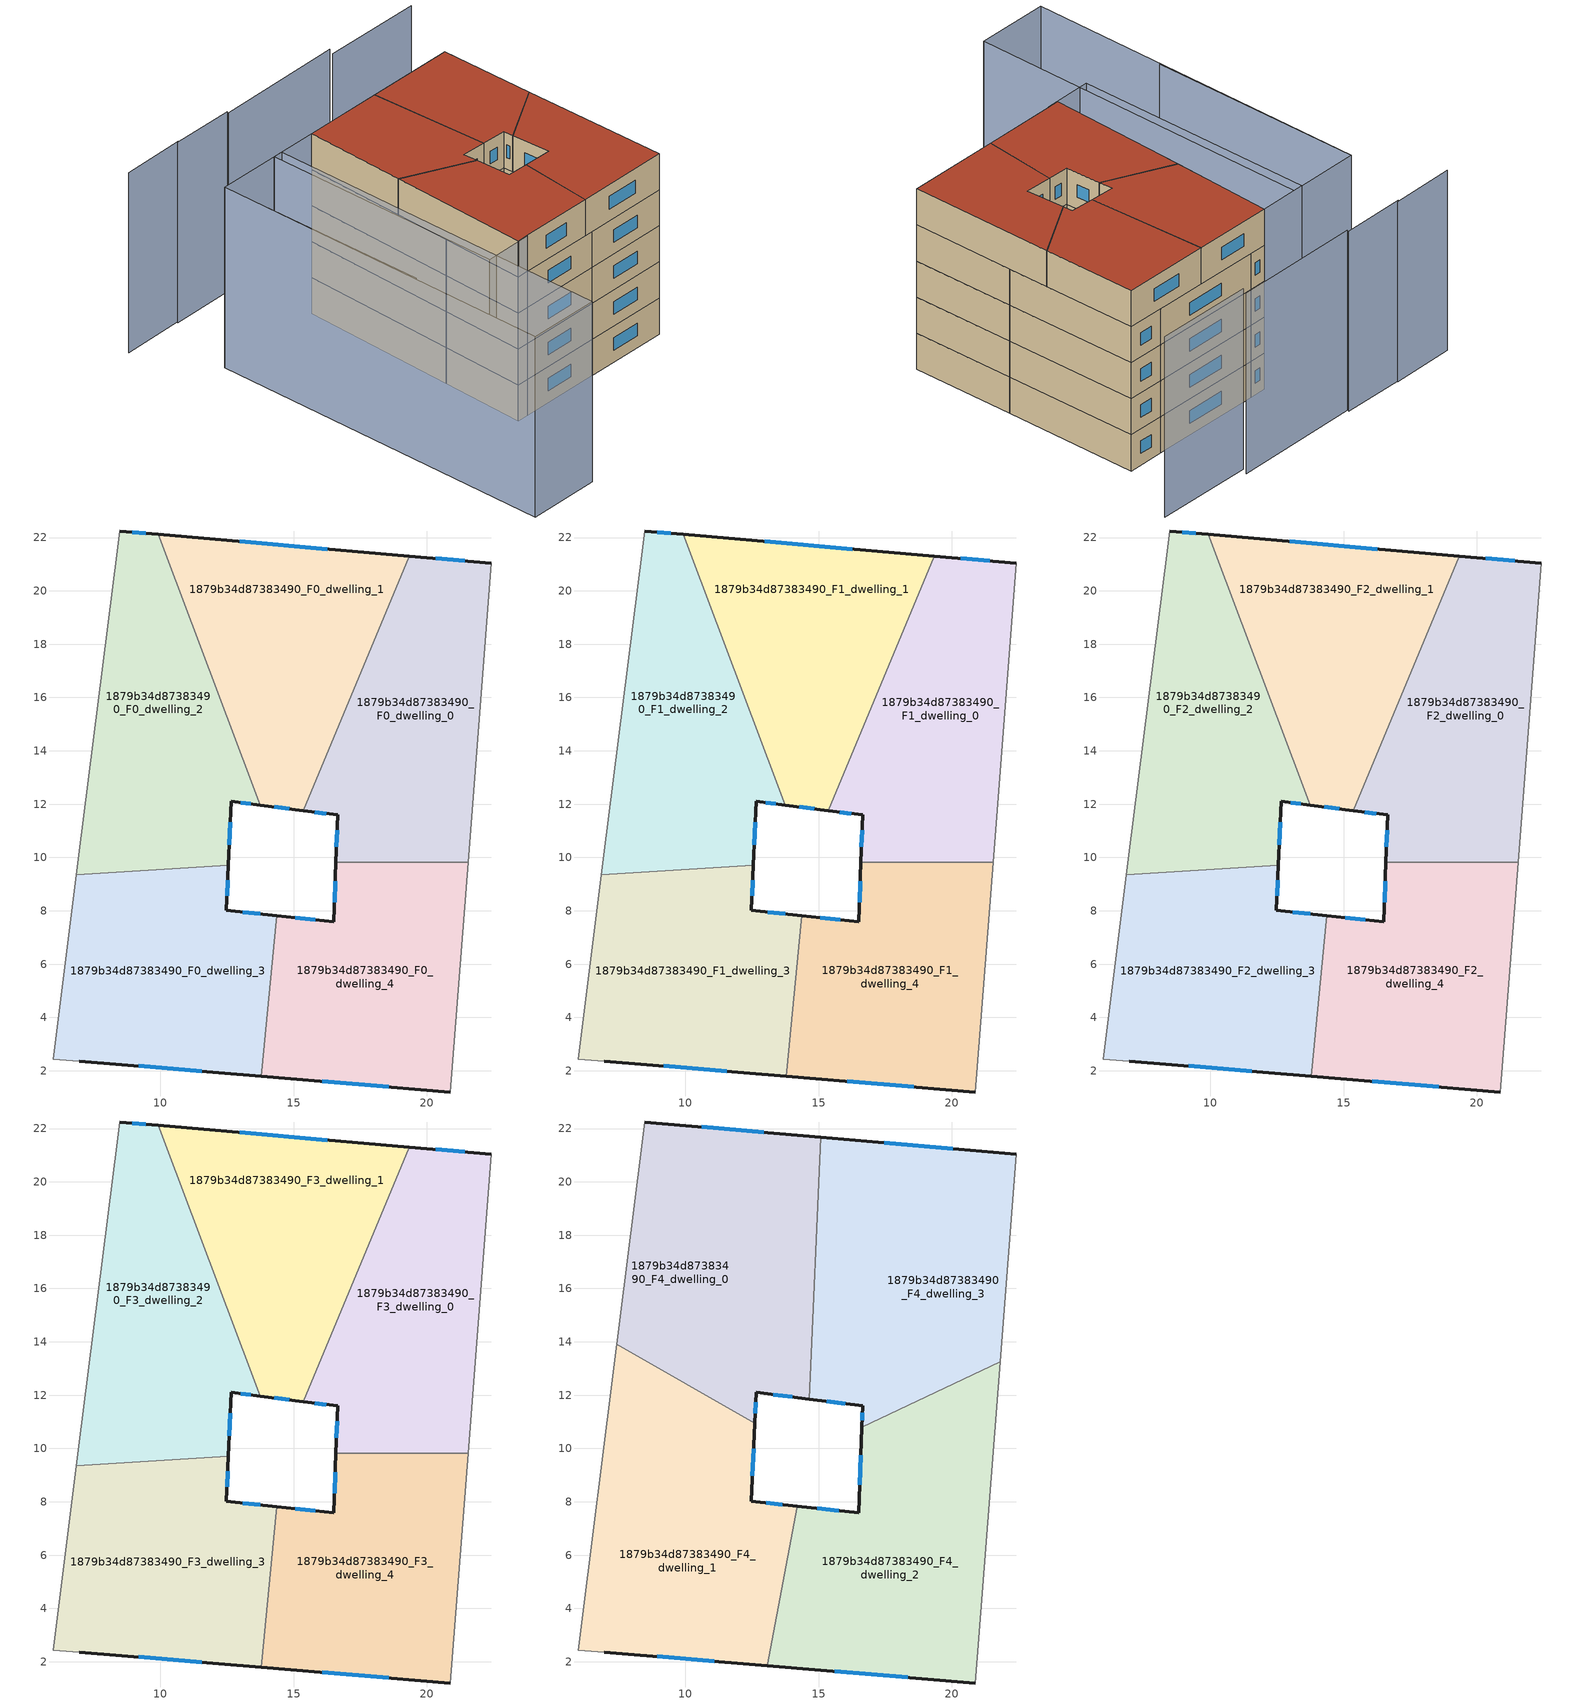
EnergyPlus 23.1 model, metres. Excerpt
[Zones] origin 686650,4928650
1879b34d87383490_F0_dwelling_0
 floor ground (EU_floor_Construction): 22.42,21.03 21.54,9.82 16.59,9.82 16.65,11.59 15.37,11.76 19.33,21.3 z0
 wall outside (EU_wall_Construction): 15.37,11.76 16.65,11.59 16.59,9.82 / 22.42,21.03 19.33,21.3 z0:3
 wall to 1879b34d87383490_F0_dwelling_1 (EU_wall_Construction): 19.33,21.3 15.37,11.76 z0:3
 wall adiabatic (EU_wall_Construction): 21.54,9.82 22.42,21.03 z0:3
 wall to 1879b34d87383490_F0_dwelling_4 (EU_wall_Construction): 16.59,9.82 21.54,9.82 z0:3
 window (EU_Window_Construction): 16.63,11.02 16.61,10.4 / 15.79,11.7 16.23,11.65 / 21.41,21.12 20.33,21.21 z0.98:2.02
1879b34d87383490_F0_dwelling_1
 floor ground (EU_floor_Construction): 19.33,21.3 15.37,11.76 13.76,11.96 9.92,22.12 z0
 wall outside (EU_wall_Construction): 13.76,11.96 15.37,11.76 / 19.33,21.3 9.92,22.12 z0:3
 wall to 1879b34d87383490_F0_dwelling_2 (EU_wall_Construction): 9.92,22.12 13.76,11.96 z0:3
 window (EU_Window_Construction): 14.28,11.9 14.85,11.82 / 16.27,21.57 12.98,21.85 z0.98:2.02
1879b34d87383490_F0_dwelling_2
 floor ground (EU_floor_Construction): 9.92,22.12 13.76,11.96 12.66,12.1 12.56,9.7 6.86,9.35 8.48,22.24 z0
 wall outside (EU_wall_Construction): 12.56,9.7 12.66,12.1 13.76,11.96 / 9.92,22.12 8.48,22.24 z0:3
 wall to 1879b34d87383490_F0_dwelling_3 (EU_wall_Construction): 6.86,9.35 12.56,9.7 z0:3
 wall adiabatic (EU_wall_Construction): 8.48,22.24 6.86,9.35 z0:3
 window (EU_Window_Construction): 13.02,12.06 13.4,12.01 / 12.59,10.48 12.63,11.32 / 9.45,22.16 8.95,22.2 z0.98:2.02
1879b34d87383490_F0_dwelling_3
 floor ground (EU_floor_Construction): 12.56,9.7 12.48,8.01 14.37,7.82 13.78,1.8 6.97,2.36 5.99,2.43 6.86,9.35 z0
 wall outside (EU_wall_Construction): 14.37,7.82 12.48,8.01 12.56,9.7 / 6.97,2.36 13.78,1.8 z0:3
 wall adiabatic (EU_wall_Construction): 6.86,9.35 5.99,2.43 6.97,2.36 z0:3
 wall to 1879b34d87383490_F0_dwelling_4 (EU_wall_Construction): 13.78,1.8 14.37,7.82 z0:3
 window (EU_Window_Construction): 12.51,8.56 12.53,9.15 / 13.76,7.88 13.1,7.95 / 9.19,2.18 11.57,1.98 z0.98:2.02
1879b34d87383490_F0_dwelling_4
 floor ground (EU_floor_Construction): 21.54,9.82 20.87,1.2 13.78,1.8 14.37,7.82 16.51,7.59 16.59,9.82 z0
 wall outside (EU_wall_Construction): 16.59,9.82 16.51,7.59 14.37,7.82 / 13.78,1.8 20.87,1.2 z0:3
 wall adiabatic (EU_wall_Construction): 20.87,1.2 21.54,9.82 z0:3
 window (EU_Window_Construction): 15.82,7.67 15.07,7.74 / 16.56,9.1 16.54,8.32 / 16.09,1.6 18.56,1.4 z0.98:2.02
1879b34d87383490_F1_dwelling_0
 floor to 1879b34d87383490_F0_dwelling_0 (EU_floor_Construction): 22.42,21.03 21.54,9.82 16.59,9.82 16.65,11.59 15.37,11.76 19.33,21.3 z3
 wall outside (EU_wall_Construction): 15.37,11.76 16.65,11.59 16.59,9.82 / 22.42,21.03 19.33,21.3 z3:6
 wall to 1879b34d87383490_F1_dwelling_1 (EU_wall_Construction): 19.33,21.3 15.37,11.76 z3:6
 wall adiabatic (EU_wall_Construction): 21.54,9.82 22.42,21.03 z3:6
 wall to 1879b34d87383490_F1_dwelling_4 (EU_wall_Construction): 16.59,9.82 21.54,9.82 z3:6
 window (EU_Window_Construction): 16.63,11.02 16.61,10.4 / 15.79,11.7 16.23,11.65 / 21.41,21.12 20.33,21.21 z3.98:5.02
1879b34d87383490_F1_dwelling_1
 floor to 1879b34d87383490_F0_dwelling_1 (EU_floor_Construction): 19.33,21.3 15.37,11.76 13.76,11.96 9.92,22.12 z3
 wall outside (EU_wall_Construction): 13.76,11.96 15.37,11.76 / 19.33,21.3 9.92,22.12 z3:6
 wall to 1879b34d87383490_F1_dwelling_2 (EU_wall_Construction): 9.92,22.12 13.76,11.96 z3:6
 window (EU_Window_Construction): 14.28,11.9 14.85,11.82 / 16.27,21.57 12.98,21.85 z3.98:5.02
1879b34d87383490_F1_dwelling_2
 floor to 1879b34d87383490_F0_dwelling_2 (EU_floor_Construction): 9.92,22.12 13.76,11.96 12.66,12.1 12.56,9.7 6.86,9.35 8.48,22.24 z3
 wall outside (EU_wall_Construction): 12.56,9.7 12.66,12.1 13.76,11.96 / 9.92,22.12 8.48,22.24 z3:6
 wall to 1879b34d87383490_F1_dwelling_3 (EU_wall_Construction): 6.86,9.35 12.56,9.7 z3:6
 wall adiabatic (EU_wall_Construction): 8.48,22.24 6.86,9.35 z3:6
 window (EU_Window_Construction): 13.02,12.06 13.4,12.01 / 12.59,10.48 12.63,11.32 / 9.45,22.16 8.95,22.2 z3.98:5.02
1879b34d87383490_F1_dwelling_3
 floor to 1879b34d87383490_F0_dwelling_3 (EU_floor_Construction): 12.56,9.7 12.48,8.01 14.37,7.82 13.78,1.8 6.97,2.36 5.99,2.43 6.86,9.35 z3
 wall outside (EU_wall_Construction): 14.37,7.82 12.48,8.01 12.56,9.7 / 6.97,2.36 13.78,1.8 z3:6
 wall adiabatic (EU_wall_Construction): 6.86,9.35 5.99,2.43 6.97,2.36 z3:6
 wall to 1879b34d87383490_F1_dwelling_4 (EU_wall_Construction): 13.78,1.8 14.37,7.82 z3:6
 window (EU_Window_Construction): 12.51,8.56 12.53,9.15 / 13.76,7.88 13.1,7.95 / 9.19,2.18 11.57,1.98 z3.98:5.02
1879b34d87383490_F1_dwelling_4
 floor to 1879b34d87383490_F0_dwelling_4 (EU_floor_Construction): 21.54,9.82 20.87,1.2 13.78,1.8 14.37,7.82 16.51,7.59 16.59,9.82 z3
 wall outside (EU_wall_Construction): 16.59,9.82 16.51,7.59 14.37,7.82 / 13.78,1.8 20.87,1.2 z3:6
 wall adiabatic (EU_wall_Construction): 20.87,1.2 21.54,9.82 z3:6
 window (EU_Window_Construction): 15.82,7.67 15.07,7.74 / 16.56,9.1 16.54,8.32 / 16.09,1.6 18.56,1.4 z3.98:5.02
1879b34d87383490_F2_dwelling_0
 floor to 1879b34d87383490_F1_dwelling_0 (EU_floor_Construction): 22.42,21.03 21.54,9.82 16.59,9.82 16.65,11.59 15.37,11.76 19.33,21.3 z6
 wall outside (EU_wall_Construction): 15.37,11.76 16.65,11.59 16.59,9.82 / 22.42,21.03 19.33,21.3 z6:9
 wall to 1879b34d87383490_F2_dwelling_1 (EU_wall_Construction): 19.33,21.3 15.37,11.76 z6:9
 wall adiabatic (EU_wall_Construction): 21.54,9.82 22.42,21.03 z6:9
 wall to 1879b34d87383490_F2_dwelling_4 (EU_wall_Construction): 16.59,9.82 21.54,9.82 z6:9
 window (EU_Window_Construction): 16.63,11.02 16.61,10.4 / 15.79,11.7 16.23,11.65 / 21.41,21.12 20.33,21.21 z6.98:8.02
1879b34d87383490_F2_dwelling_1
 floor to 1879b34d87383490_F1_dwelling_1 (EU_floor_Construction): 19.33,21.3 15.37,11.76 13.76,11.96 9.92,22.12 z6
 wall outside (EU_wall_Construction): 13.76,11.96 15.37,11.76 / 19.33,21.3 9.92,22.12 z6:9
 wall to 1879b34d87383490_F2_dwelling_2 (EU_wall_Construction): 9.92,22.12 13.76,11.96 z6:9
 window (EU_Window_Construction): 14.28,11.9 14.85,11.82 / 16.27,21.57 12.98,21.85 z6.98:8.02
1879b34d87383490_F2_dwelling_2
 floor to 1879b34d87383490_F1_dwelling_2 (EU_floor_Construction): 9.92,22.12 13.76,11.96 12.66,12.1 12.56,9.7 6.86,9.35 8.48,22.24 z6
 wall outside (EU_wall_Construction): 12.56,9.7 12.66,12.1 13.76,11.96 / 9.92,22.12 8.48,22.24 z6:9
 wall to 1879b34d87383490_F2_dwelling_3 (EU_wall_Construction): 6.86,9.35 12.56,9.7 z6:9
 wall adiabatic (EU_wall_Construction): 8.48,22.24 6.86,9.35 z6:9
 window (EU_Window_Construction): 13.02,12.06 13.4,12.01 / 12.59,10.48 12.63,11.32 / 9.45,22.16 8.95,22.2 z6.98:8.02
1879b34d87383490_F2_dwelling_3
 floor to 1879b34d87383490_F1_dwelling_3 (EU_floor_Construction): 12.56,9.7 12.48,8.01 14.37,7.82 13.78,1.8 6.97,2.36 5.99,2.43 6.86,9.35 z6
 wall outside (EU_wall_Construction): 14.37,7.82 12.48,8.01 12.56,9.7 / 6.97,2.36 13.78,1.8 z6:9
 wall adiabatic (EU_wall_Construction): 6.86,9.35 5.99,2.43 6.97,2.36 z6:9
 wall to 1879b34d87383490_F2_dwelling_4 (EU_wall_Construction): 13.78,1.8 14.37,7.82 z6:9
 window (EU_Window_Construction): 12.51,8.56 12.53,9.15 / 13.76,7.88 13.1,7.95 / 9.19,2.18 11.57,1.98 z6.98:8.02
1879b34d87383490_F2_dwelling_4
 floor to 1879b34d87383490_F1_dwelling_4 (EU_floor_Construction): 21.54,9.82 20.87,1.2 13.78,1.8 14.37,7.82 16.51,7.59 16.59,9.82 z6
 wall outside (EU_wall_Construction): 16.59,9.82 16.51,7.59 14.37,7.82 / 13.78,1.8 20.87,1.2 z6:9
 wall adiabatic (EU_wall_Construction): 20.87,1.2 21.54,9.82 z6:9
 window (EU_Window_Construction): 15.82,7.67 15.07,7.74 / 16.56,9.1 16.54,8.32 / 16.09,1.6 18.56,1.4 z6.98:8.02
1879b34d87383490_F3_dwelling_0
 floor to 1879b34d87383490_F2_dwelling_0 (EU_floor_Construction): 22.42,21.03 21.54,9.82 16.59,9.82 16.65,11.59 15.37,11.76 19.33,21.3 z9
 wall outside (EU_wall_Construction): 15.37,11.76 16.65,11.59 16.59,9.82 / 22.42,21.03 19.33,21.3 z9:12
 wall to 1879b34d87383490_F3_dwelling_1 (EU_wall_Construction): 19.33,21.3 15.37,11.76 z9:12
 wall adiabatic (EU_wall_Construction): 21.54,9.82 22.42,21.03 z9:12
 wall to 1879b34d87383490_F3_dwelling_4 (EU_wall_Construction): 16.59,9.82 21.54,9.82 z9:12
 window (EU_Window_Construction): 16.63,11.02 16.61,10.4 / 15.79,11.7 16.23,11.65 / 21.41,21.12 20.33,21.21 z9.98:11.02
1879b34d87383490_F3_dwelling_1
 floor to 1879b34d87383490_F2_dwelling_1 (EU_floor_Construction): 19.33,21.3 15.37,11.76 13.76,11.96 9.92,22.12 z9
 wall outside (EU_wall_Construction): 13.76,11.96 15.37,11.76 / 19.33,21.3 9.92,22.12 z9:12
 wall to 1879b34d87383490_F3_dwelling_2 (EU_wall_Construction): 9.92,22.12 13.76,11.96 z9:12
 window (EU_Window_Construction): 14.28,11.9 14.85,11.82 / 16.27,21.57 12.98,21.85 z9.98:11.02
1879b34d87383490_F3_dwelling_2
 floor to 1879b34d87383490_F2_dwelling_2 (EU_floor_Construction): 9.92,22.12 13.76,11.96 12.66,12.1 12.56,9.7 6.86,9.35 8.48,22.24 z9
 wall outside (EU_wall_Construction): 12.56,9.7 12.66,12.1 13.76,11.96 / 9.92,22.12 8.48,22.24 z9:12
 wall to 1879b34d87383490_F3_dwelling_3 (EU_wall_Construction): 6.86,9.35 12.56,9.7 z9:12
 wall adiabatic (EU_wall_Construction): 8.48,22.24 6.86,9.35 z9:12
 window (EU_Window_Construction): 13.02,12.06 13.4,12.01 / 12.59,10.48 12.63,11.32 / 9.45,22.16 8.95,22.2 z9.98:11.02
1879b34d87383490_F3_dwelling_3
 floor to 1879b34d87383490_F2_dwelling_3 (EU_floor_Construction): 12.56,9.7 12.48,8.01 14.37,7.82 13.78,1.8 6.97,2.36 5.99,2.43 6.86,9.35 z9
 wall outside (EU_wall_Construction): 14.37,7.82 12.48,8.01 12.56,9.7 / 6.97,2.36 13.78,1.8 z9:12
 wall adiabatic (EU_wall_Construction): 6.86,9.35 5.99,2.43 6.97,2.36 z9:12
 wall to 1879b34d87383490_F3_dwelling_4 (EU_wall_Construction): 13.78,1.8 14.37,7.82 z9:12
 window (EU_Window_Construction): 12.51,8.56 12.53,9.15 / 13.76,7.88 13.1,7.95 / 9.19,2.18 11.57,1.98 z9.98:11.02
1879b34d87383490_F3_dwelling_4
 floor to 1879b34d87383490_F2_dwelling_4 (EU_floor_Construction): 21.54,9.82 20.87,1.2 13.78,1.8 14.37,7.82 16.51,7.59 16.59,9.82 z9
 wall outside (EU_wall_Construction): 16.59,9.82 16.51,7.59 14.37,7.82 / 13.78,1.8 20.87,1.2 z9:12
 wall adiabatic (EU_wall_Construction): 20.87,1.2 21.54,9.82 z9:12
 window (EU_Window_Construction): 15.82,7.67 15.07,7.74 / 16.56,9.1 16.54,8.32 / 16.09,1.6 18.56,1.4 z9.98:11.02
1879b34d87383490_F4_dwelling_0
 floor to 1879b34d87383490_F3_dwelling_2 (EU_floor_Construction): 9.92,22.12 13.76,11.96 12.66,12.1 12.61,10.95 7.43,13.92 8.48,22.24 z12
 floor to 1879b34d87383490_F3_dwelling_1 (EU_floor_Construction): 15.08,21.67 14.66,11.85 13.76,11.96 9.92,22.12 z12
 wall outside (EU_wall_Construction): 12.61,10.95 12.66,12.1 14.66,11.85 / 15.08,21.67 8.48,22.24 z12:15
 wall to 1879b34d87383490_F4_dwelling_3 (EU_wall_Construction): 14.66,11.85 15.08,21.67 z12:15
 wall to 1879b34d87383490_F4_dwelling_1 (EU_wall_Construction): 7.43,13.92 12.61,10.95 z12:15
 wall adiabatic (EU_wall_Construction): 8.48,22.24 7.43,13.92 z12:15
 window (EU_Window_Construction): 13.31,12.02 14.01,11.93 / 12.63,11.32 12.64,11.73 / 12.94,21.86 10.63,22.06 z12.98:14.02
 roof outside (EU_roof_Construction): 14.66,11.85 15.08,21.67 8.48,22.24 7.43,13.92 12.61,10.95 12.66,12.1 z15
1879b34d87383490_F4_dwelling_1
 floor to 1879b34d87383490_F3_dwelling_3 (EU_floor_Construction): 12.56,9.7 12.48,8.01 14.2,7.83 13.08,1.85 6.97,2.36 5.99,2.43 6.86,9.35 z12
 floor to 1879b34d87383490_F3_dwelling_2 (EU_floor_Construction): 12.61,10.95 12.56,9.7 6.86,9.35 7.43,13.92 z12
 wall outside (EU_wall_Construction): 14.2,7.83 12.48,8.01 12.61,10.95 / 6.97,2.36 13.08,1.85 z12:15
 wall adiabatic (EU_wall_Construction): 7.43,13.92 5.99,2.43 6.97,2.36 z12:15
 wall to 1879b34d87383490_F4_dwelling_2 (EU_wall_Construction): 13.08,1.85 14.2,7.83 z12:15
 window (EU_Window_Construction): 12.52,8.97 12.57,9.99 / 13.64,7.89 13.04,7.96 / 8.96,2.2 11.1,2.02 z12.98:14.02
 roof outside (EU_roof_Construction): 13.08,1.85 14.2,7.83 12.48,8.01 12.61,10.95 7.43,13.92 5.99,2.43 6.97,2.36 z15
1879b34d87383490_F4_dwelling_2
 floor to 1879b34d87383490_F3_dwelling_4 (EU_floor_Construction): 21.54,9.82 20.87,1.2 13.78,1.8 14.37,7.82 16.51,7.59 16.59,9.82 z12
 floor to 1879b34d87383490_F3_dwelling_0 (EU_floor_Construction): 21.81,13.24 21.54,9.82 16.59,9.82 16.62,10.8 z12
 floor to 1879b34d87383490_F3_dwelling_3 (EU_floor_Construction): 14.37,7.82 13.78,1.8 13.08,1.85 14.2,7.83 z12
 wall outside (EU_wall_Construction): 16.62,10.79 16.51,7.59 14.2,7.83 / 13.08,1.85 20.87,1.2 z12:15
 wall to 1879b34d87383490_F4_dwelling_3 (EU_wall_Construction): 21.81,13.24 16.62,10.79 z12:15
 wall adiabatic (EU_wall_Construction): 20.87,1.2 21.81,13.24 z12:15
 window (EU_Window_Construction): 15.76,7.67 14.95,7.76 / 16.59,9.75 16.55,8.63 / 15.62,1.64 18.34,1.42 z12.98:14.02
 roof outside (EU_roof_Construction): 20.87,1.2 21.81,13.24 16.62,10.79 16.51,7.59 14.2,7.83 13.08,1.85 z15
1879b34d87383490_F4_dwelling_3
 floor to 1879b34d87383490_F3_dwelling_0 (EU_floor_Construction): 22.42,21.03 21.81,13.24 16.62,10.8 16.65,11.59 15.37,11.76 19.33,21.3 z12
 floor to 1879b34d87383490_F3_dwelling_1 (EU_floor_Construction): 19.33,21.3 15.37,11.76 14.66,11.85 15.08,21.67 z12
 wall outside (EU_wall_Construction): 14.66,11.85 16.65,11.59 16.62,10.79 / 22.42,21.03 15.08,21.67 z12:15
 wall adiabatic (EU_wall_Construction): 21.81,13.24 22.42,21.03 z12:15
 window (EU_Window_Construction): 16.64,11.33 16.63,11.05 / 15.3,11.77 16,11.68 / 20.03,21.24 17.47,21.46 z12.98:14.02
 roof outside (EU_roof_Construction): 21.81,13.24 22.42,21.03 15.08,21.67 14.66,11.85 16.65,11.59 16.62,10.79 z15
shading: 25.77,26.42 17.56,27.16 / -0.69,22.97 -2.08,5.29 / 7.23,28.66 1.98,29.07 / 2.15,29.13 -3.18,29.51 / 17.88,27.67 7.17,28.49 / -3.13,-5.85 -0.69,23 / -0.69,23 5.3,22.49 / 5.3,22.49 2.87,-6.35 / 2.87,-6.35 -3.13,-5.85 / 4.5,22.56 8.48,22.24 / 8.48,22.24 6.9,2.32 / 6.9,2.32 2.92,2.63 / 2.92,2.63 4.5,22.56 z0:15
[Building]
EU S2 Campaign: North Axis=0; Terrain=City; Solar Distribution=FullExterior
[Site:Location]
Bologna: Latitude=44.5; Longitude=11.25; Time Zone=1; Elevation=37
[SizingPeriod:WeatherFileDays]
AnnualSizingPeriod: Begin Month=1; Begin Day of Month=1; End Month=12; End Day of Month=31; Day of Week for Start Day=Monday; Use Weather File Daylight Saving Period=No; Use Weather File Rain and Snow Indicators=No
[MATERIAL]
EU_InternalMass_Material: Roughness=MediumRough; Thickness=0.1; Conductivity=1; Density=1800; Specific Heat=900; Thermal Absorptance=0.9; Solar Absorptance=0.7; Visible Absorptance=0.7
[MATERIAL:NOMASS] Roughness=MediumRough; Thermal Absorptance=0.9; Solar Absorptance=0.7; Visible Absorptance=0.7
Name | Thermal Resistance
EU_wall_NoMass | 0.905828
EU_roof_NoMass | 0.37593
EU_floor_NoMass | 0.67114
[WINDOWMATERIAL:SIMPLEGLAZINGSYSTEM]
EU_Window_SimpleGlazing: UFactor=4.52486; Solar Heat Gain Coefficient=0.85; Visible Transmittance=0.85
[CONSTRUCTION]
EU_wall_Construction: EU_wall_NoMass
EU_roof_Construction: EU_roof_NoMass
EU_floor_Construction: EU_floor_NoMass
EU_Window_Construction: EU_Window_SimpleGlazing
EU_InternalMass_Construction: EU_InternalMass_Material
[ZONE] Type=1; Multiplier=1; Ceiling Height=autocalculate; Floor Area=autocalculate; Part of Total Floor Area=Yes
Name | Volume
1879b34d87383490_F0_dwelling_0; 1879b34d87383490_F1_dwelling_0; 1879b34d87383490_F2_dwelling_0; 1879b34d87383490_F3_dwelling_0 | 163.016
1879b34d87383490_F4_dwelling_0 | 203.759
1879b34d87383490_F0_dwelling_1; 1879b34d87383490_F1_dwelling_1; 1879b34d87383490_F2_dwelling_1; 1879b34d87383490_F3_dwelling_1 | 162.994
1879b34d87383490_F4_dwelling_1 | 203.752
1879b34d87383490_F0_dwelling_2; 1879b34d87383490_F1_dwelling_2; 1879b34d87383490_F2_dwelling_2; 1879b34d87383490_F3_dwelling_2 | 163.003
1879b34d87383490_F4_dwelling_2 | 203.766
1879b34d87383490_F0_dwelling_3; 1879b34d87383490_F1_dwelling_3; 1879b34d87383490_F2_dwelling_3; 1879b34d87383490_F3_dwelling_3 | 163.02
1879b34d87383490_F4_dwelling_3 | 203.763
1879b34d87383490_F0_dwelling_4; 1879b34d87383490_F1_dwelling_4; 1879b34d87383490_F2_dwelling_4; 1879b34d87383490_F3_dwelling_4 | 163.008
[INTERNALMASS] Construction=EU_InternalMass_Construction
Name | Zone or ZoneList | Surface Area
1879b34d87383490_F0_dwelling_0_EU_InternalMass | 1879b34d87383490_F0_dwelling_0 | 54.3385
1879b34d87383490_F0_dwelling_1_EU_InternalMass | 1879b34d87383490_F0_dwelling_1 | 54.331
1879b34d87383490_F0_dwelling_2_EU_InternalMass | 1879b34d87383490_F0_dwelling_2 | 54.334
1879b34d87383490_F0_dwelling_3_EU_InternalMass | 1879b34d87383490_F0_dwelling_3 | 54.3399
1879b34d87383490_F0_dwelling_4_EU_InternalMass | 1879b34d87383490_F0_dwelling_4 | 54.3359
1879b34d87383490_F1_dwelling_0_EU_InternalMass | 1879b34d87383490_F1_dwelling_0 | 54.3385
1879b34d87383490_F1_dwelling_1_EU_InternalMass | 1879b34d87383490_F1_dwelling_1 | 54.331
1879b34d87383490_F1_dwelling_2_EU_InternalMass | 1879b34d87383490_F1_dwelling_2 | 54.334
1879b34d87383490_F1_dwelling_3_EU_InternalMass | 1879b34d87383490_F1_dwelling_3 | 54.3399
1879b34d87383490_F1_dwelling_4_EU_InternalMass | 1879b34d87383490_F1_dwelling_4 | 54.3359
1879b34d87383490_F2_dwelling_0_EU_InternalMass | 1879b34d87383490_F2_dwelling_0 | 54.3385
1879b34d87383490_F2_dwelling_1_EU_InternalMass | 1879b34d87383490_F2_dwelling_1 | 54.331
1879b34d87383490_F2_dwelling_2_EU_InternalMass | 1879b34d87383490_F2_dwelling_2 | 54.334
1879b34d87383490_F2_dwelling_3_EU_InternalMass | 1879b34d87383490_F2_dwelling_3 | 54.3399
1879b34d87383490_F2_dwelling_4_EU_InternalMass | 1879b34d87383490_F2_dwelling_4 | 54.3359
1879b34d87383490_F3_dwelling_0_EU_InternalMass | 1879b34d87383490_F3_dwelling_0 | 54.3385
1879b34d87383490_F3_dwelling_1_EU_InternalMass | 1879b34d87383490_F3_dwelling_1 | 54.331
1879b34d87383490_F3_dwelling_2_EU_InternalMass | 1879b34d87383490_F3_dwelling_2 | 54.334
1879b34d87383490_F3_dwelling_3_EU_InternalMass | 1879b34d87383490_F3_dwelling_3 | 54.3399
1879b34d87383490_F3_dwelling_4_EU_InternalMass | 1879b34d87383490_F3_dwelling_4 | 54.3359
1879b34d87383490_F4_dwelling_0_EU_InternalMass | 1879b34d87383490_F4_dwelling_0 | 67.9196
1879b34d87383490_F4_dwelling_1_EU_InternalMass | 1879b34d87383490_F4_dwelling_1 | 67.9176
1879b34d87383490_F4_dwelling_2_EU_InternalMass | 1879b34d87383490_F4_dwelling_2 | 67.9221
1879b34d87383490_F4_dwelling_3_EU_InternalMass | 1879b34d87383490_F4_dwelling_3 | 67.9207
[OTHEREQUIPMENT] Fuel Type=Electricity; Design Level Calculation Method=Watts/Area; Power per Zone Floor Area=1; Fraction Latent=0; Fraction Radiant=0; Fraction Lost=0; Carbon Dioxide Generation Rate=0; EndUse Subcategory=EU_Step8_InternalGains
Name | Zone or ZoneList or Space or SpaceList | Schedule
EU_Step8_InternalGain_1879b34d87383490_F0_dwelling_0_f000 | 1879b34d87383490_F0_dwelling_0 | EU_Step8_GainSchedule_1879b34d87383490_F0_dwelling_0_f000
EU_Step8_InternalGain_1879b34d87383490_F0_dwelling_1_f000 | 1879b34d87383490_F0_dwelling_1 | EU_Step8_GainSchedule_1879b34d87383490_F0_dwelling_1_f000
EU_Step8_InternalGain_1879b34d87383490_F0_dwelling_2_f000 | 1879b34d87383490_F0_dwelling_2 | EU_Step8_GainSchedule_1879b34d87383490_F0_dwelling_2_f000
EU_Step8_InternalGain_1879b34d87383490_F0_dwelling_3_f000 | 1879b34d87383490_F0_dwelling_3 | EU_Step8_GainSchedule_1879b34d87383490_F0_dwelling_3_f000
EU_Step8_InternalGain_1879b34d87383490_F0_dwelling_4_f000 | 1879b34d87383490_F0_dwelling_4 | EU_Step8_GainSchedule_1879b34d87383490_F0_dwelling_4_f000
EU_Step8_InternalGain_1879b34d87383490_F1_dwelling_0_f000 | 1879b34d87383490_F1_dwelling_0 | EU_Step8_GainSchedule_1879b34d87383490_F1_dwelling_0_f000
EU_Step8_InternalGain_1879b34d87383490_F1_dwelling_1_f000 | 1879b34d87383490_F1_dwelling_1 | EU_Step8_GainSchedule_1879b34d87383490_F1_dwelling_1_f000
EU_Step8_InternalGain_1879b34d87383490_F1_dwelling_2_f000 | 1879b34d87383490_F1_dwelling_2 | EU_Step8_GainSchedule_1879b34d87383490_F1_dwelling_2_f000
EU_Step8_InternalGain_1879b34d87383490_F1_dwelling_3_f000 | 1879b34d87383490_F1_dwelling_3 | EU_Step8_GainSchedule_1879b34d87383490_F1_dwelling_3_f000
EU_Step8_InternalGain_1879b34d87383490_F1_dwelling_4_f000 | 1879b34d87383490_F1_dwelling_4 | EU_Step8_GainSchedule_1879b34d87383490_F1_dwelling_4_f000
EU_Step8_InternalGain_1879b34d87383490_F2_dwelling_0_f000 | 1879b34d87383490_F2_dwelling_0 | EU_Step8_GainSchedule_1879b34d87383490_F2_dwelling_0_f000
EU_Step8_InternalGain_1879b34d87383490_F2_dwelling_1_f000 | 1879b34d87383490_F2_dwelling_1 | EU_Step8_GainSchedule_1879b34d87383490_F2_dwelling_1_f000
EU_Step8_InternalGain_1879b34d87383490_F2_dwelling_2_f000 | 1879b34d87383490_F2_dwelling_2 | EU_Step8_GainSchedule_1879b34d87383490_F2_dwelling_2_f000
EU_Step8_InternalGain_1879b34d87383490_F2_dwelling_3_f000 | 1879b34d87383490_F2_dwelling_3 | EU_Step8_GainSchedule_1879b34d87383490_F2_dwelling_3_f000
EU_Step8_InternalGain_1879b34d87383490_F2_dwelling_4_f000 | 1879b34d87383490_F2_dwelling_4 | EU_Step8_GainSchedule_1879b34d87383490_F2_dwelling_4_f000
EU_Step8_InternalGain_1879b34d87383490_F3_dwelling_0_f000 | 1879b34d87383490_F3_dwelling_0 | EU_Step8_GainSchedule_1879b34d87383490_F3_dwelling_0_f000
EU_Step8_InternalGain_1879b34d87383490_F3_dwelling_1_f000 | 1879b34d87383490_F3_dwelling_1 | EU_Step8_GainSchedule_1879b34d87383490_F3_dwelling_1_f000
EU_Step8_InternalGain_1879b34d87383490_F3_dwelling_2_f000 | 1879b34d87383490_F3_dwelling_2 | EU_Step8_GainSchedule_1879b34d87383490_F3_dwelling_2_f000
EU_Step8_InternalGain_1879b34d87383490_F3_dwelling_3_f000 | 1879b34d87383490_F3_dwelling_3 | EU_Step8_GainSchedule_1879b34d87383490_F3_dwelling_3_f000
EU_Step8_InternalGain_1879b34d87383490_F3_dwelling_4_f000 | 1879b34d87383490_F3_dwelling_4 | EU_Step8_GainSchedule_1879b34d87383490_F3_dwelling_4_f000
EU_Step8_InternalGain_1879b34d87383490_F4_dwelling_0_f000 | 1879b34d87383490_F4_dwelling_0 | EU_Step8_GainSchedule_1879b34d87383490_F4_dwelling_0_f000
EU_Step8_InternalGain_1879b34d87383490_F4_dwelling_1_f000 | 1879b34d87383490_F4_dwelling_1 | EU_Step8_GainSchedule_1879b34d87383490_F4_dwelling_1_f000
EU_Step8_InternalGain_1879b34d87383490_F4_dwelling_2_f000 | 1879b34d87383490_F4_dwelling_2 | EU_Step8_GainSchedule_1879b34d87383490_F4_dwelling_2_f000
EU_Step8_InternalGain_1879b34d87383490_F4_dwelling_3_f000 | 1879b34d87383490_F4_dwelling_3 | EU_Step8_GainSchedule_1879b34d87383490_F4_dwelling_3_f000
[ZONEVENTILATION:DESIGNFLOWRATE] Schedule=EU_AlwaysOn; Design Flow Rate Calculation Method=AirChanges/Hour; Air Changes per Hour=0.73129; Ventilation Type=Natural; Fan Pressure Rise=0; Fan Total Efficiency=1; Constant Term Coefficient=1; Temperature Term Coefficient=0; Velocity Term Coefficient=0; Velocity Squared Term Coefficient=0; Minimum Indoor Temperature=-100; Maximum Indoor Temperature=100; Delta Temperature=-100; Minimum Outdoor Temperature=-100; Maximum Outdoor Temperature=100; Maximum Wind Speed=40
Name | Zone or ZoneList or Space or SpaceList
EU_ConstantAir_1879b34d87383490_F0_dwelling_0 | 1879b34d87383490_F0_dwelling_0
EU_ConstantAir_1879b34d87383490_F0_dwelling_1 | 1879b34d87383490_F0_dwelling_1
EU_ConstantAir_1879b34d87383490_F0_dwelling_2 | 1879b34d87383490_F0_dwelling_2
EU_ConstantAir_1879b34d87383490_F0_dwelling_3 | 1879b34d87383490_F0_dwelling_3
EU_ConstantAir_1879b34d87383490_F0_dwelling_4 | 1879b34d87383490_F0_dwelling_4
EU_ConstantAir_1879b34d87383490_F1_dwelling_0 | 1879b34d87383490_F1_dwelling_0
EU_ConstantAir_1879b34d87383490_F1_dwelling_1 | 1879b34d87383490_F1_dwelling_1
EU_ConstantAir_1879b34d87383490_F1_dwelling_2 | 1879b34d87383490_F1_dwelling_2
EU_ConstantAir_1879b34d87383490_F1_dwelling_3 | 1879b34d87383490_F1_dwelling_3
EU_ConstantAir_1879b34d87383490_F1_dwelling_4 | 1879b34d87383490_F1_dwelling_4
EU_ConstantAir_1879b34d87383490_F2_dwelling_0 | 1879b34d87383490_F2_dwelling_0
EU_ConstantAir_1879b34d87383490_F2_dwelling_1 | 1879b34d87383490_F2_dwelling_1
EU_ConstantAir_1879b34d87383490_F2_dwelling_2 | 1879b34d87383490_F2_dwelling_2
EU_ConstantAir_1879b34d87383490_F2_dwelling_3 | 1879b34d87383490_F2_dwelling_3
EU_ConstantAir_1879b34d87383490_F2_dwelling_4 | 1879b34d87383490_F2_dwelling_4
EU_ConstantAir_1879b34d87383490_F3_dwelling_0 | 1879b34d87383490_F3_dwelling_0
EU_ConstantAir_1879b34d87383490_F3_dwelling_1 | 1879b34d87383490_F3_dwelling_1
EU_ConstantAir_1879b34d87383490_F3_dwelling_2 | 1879b34d87383490_F3_dwelling_2
EU_ConstantAir_1879b34d87383490_F3_dwelling_3 | 1879b34d87383490_F3_dwelling_3
EU_ConstantAir_1879b34d87383490_F3_dwelling_4 | 1879b34d87383490_F3_dwelling_4
EU_ConstantAir_1879b34d87383490_F4_dwelling_0 | 1879b34d87383490_F4_dwelling_0
EU_ConstantAir_1879b34d87383490_F4_dwelling_1 | 1879b34d87383490_F4_dwelling_1
EU_ConstantAir_1879b34d87383490_F4_dwelling_2 | 1879b34d87383490_F4_dwelling_2
EU_ConstantAir_1879b34d87383490_F4_dwelling_3 | 1879b34d87383490_F4_dwelling_3
[HVACTEMPLATE:THERMOSTAT] Constant Heating Setpoint=20; Constant Cooling Setpoint=50
EU_HeatOnly_1879b34d87383490_F0_dwelling_0; EU_HeatOnly_1879b34d87383490_F0_dwelling_1; EU_HeatOnly_1879b34d87383490_F0_dwelling_2; EU_HeatOnly_1879b34d87383490_F0_dwelling_3; EU_HeatOnly_1879b34d87383490_F0_dwelling_4; EU_HeatOnly_1879b34d87383490_F1_dwelling_0; EU_HeatOnly_1879b34d87383490_F1_dwelling_1; EU_HeatOnly_1879b34d87383490_F1_dwelling_2; EU_HeatOnly_1879b34d87383490_F1_dwelling_3; EU_HeatOnly_1879b34d87383490_F1_dwelling_4; EU_HeatOnly_1879b34d87383490_F2_dwelling_0; EU_HeatOnly_1879b34d87383490_F2_dwelling_1; EU_HeatOnly_1879b34d87383490_F2_dwelling_2; EU_HeatOnly_1879b34d87383490_F2_dwelling_3; EU_HeatOnly_1879b34d87383490_F2_dwelling_4; EU_HeatOnly_1879b34d87383490_F3_dwelling_0; EU_HeatOnly_1879b34d87383490_F3_dwelling_1; EU_HeatOnly_1879b34d87383490_F3_dwelling_2; EU_HeatOnly_1879b34d87383490_F3_dwelling_3; EU_HeatOnly_1879b34d87383490_F3_dwelling_4; EU_HeatOnly_1879b34d87383490_F4_dwelling_0; EU_HeatOnly_1879b34d87383490_F4_dwelling_1; EU_HeatOnly_1879b34d87383490_F4_dwelling_2; EU_HeatOnly_1879b34d87383490_F4_dwelling_3
[HVACTEMPLATE:ZONE:IDEALLOADSAIRSYSTEM] System Availability Schedule=EU_AlwaysOn; Maximum Heating Supply Air Temperature=50; Minimum Cooling Supply Air Temperature=13; Maximum Heating Supply Air Humidity Ratio=0.0156; Minimum Cooling Supply Air Humidity Ratio=0.0077; Heating Limit=NoLimit; Cooling Limit=NoLimit; Heating Availability Schedule=EU_AlwaysOn; Cooling Availability Schedule=EU_CoolingOff; Dehumidification Control Type=ConstantSensibleHeatRatio; Cooling Sensible Heat Ratio=0.7; Dehumidification Setpoint=60; Humidification Control Type=None; Humidification Setpoint=30; Outdoor Air Method=None; Outdoor Air Flow Rate per Person=0.00944; Outdoor Air Flow Rate per Zone Floor Area=0; Outdoor Air Flow Rate per Zone=0; Demand Controlled Ventilation Type=None; Outdoor Air Economizer Type=NoEconomizer; Heat Recovery Type=None; Sensible Heat Recovery Effectiveness=0.7; Latent Heat Recovery Effectiveness=0.65
Name | Template Thermostat
1879b34d87383490_F0_dwelling_0 | EU_HeatOnly_1879b34d87383490_F0_dwelling_0
1879b34d87383490_F0_dwelling_1 | EU_HeatOnly_1879b34d87383490_F0_dwelling_1
1879b34d87383490_F0_dwelling_2 | EU_HeatOnly_1879b34d87383490_F0_dwelling_2
1879b34d87383490_F0_dwelling_3 | EU_HeatOnly_1879b34d87383490_F0_dwelling_3
1879b34d87383490_F0_dwelling_4 | EU_HeatOnly_1879b34d87383490_F0_dwelling_4
1879b34d87383490_F1_dwelling_0 | EU_HeatOnly_1879b34d87383490_F1_dwelling_0
1879b34d87383490_F1_dwelling_1 | EU_HeatOnly_1879b34d87383490_F1_dwelling_1
1879b34d87383490_F1_dwelling_2 | EU_HeatOnly_1879b34d87383490_F1_dwelling_2
1879b34d87383490_F1_dwelling_3 | EU_HeatOnly_1879b34d87383490_F1_dwelling_3
1879b34d87383490_F1_dwelling_4 | EU_HeatOnly_1879b34d87383490_F1_dwelling_4
1879b34d87383490_F2_dwelling_0 | EU_HeatOnly_1879b34d87383490_F2_dwelling_0
1879b34d87383490_F2_dwelling_1 | EU_HeatOnly_1879b34d87383490_F2_dwelling_1
1879b34d87383490_F2_dwelling_2 | EU_HeatOnly_1879b34d87383490_F2_dwelling_2
1879b34d87383490_F2_dwelling_3 | EU_HeatOnly_1879b34d87383490_F2_dwelling_3
1879b34d87383490_F2_dwelling_4 | EU_HeatOnly_1879b34d87383490_F2_dwelling_4
1879b34d87383490_F3_dwelling_0 | EU_HeatOnly_1879b34d87383490_F3_dwelling_0
1879b34d87383490_F3_dwelling_1 | EU_HeatOnly_1879b34d87383490_F3_dwelling_1
1879b34d87383490_F3_dwelling_2 | EU_HeatOnly_1879b34d87383490_F3_dwelling_2
1879b34d87383490_F3_dwelling_3 | EU_HeatOnly_1879b34d87383490_F3_dwelling_3
1879b34d87383490_F3_dwelling_4 | EU_HeatOnly_1879b34d87383490_F3_dwelling_4
1879b34d87383490_F4_dwelling_0 | EU_HeatOnly_1879b34d87383490_F4_dwelling_0
1879b34d87383490_F4_dwelling_1 | EU_HeatOnly_1879b34d87383490_F4_dwelling_1
1879b34d87383490_F4_dwelling_2 | EU_HeatOnly_1879b34d87383490_F4_dwelling_2
1879b34d87383490_F4_dwelling_3 | EU_HeatOnly_1879b34d87383490_F4_dwelling_3
[SIZING:ZONE] Zone Cooling Design Supply Air Temperature Input Method=SupplyAirTemperature; Zone Cooling Design Supply Air Temperature=13; Zone Heating Design Supply Air Temperature Input Method=SupplyAirTemperature; Zone Heating Design Supply Air Temperature=50; Zone Cooling Design Supply Air Humidity Ratio=0.008; Zone Heating Design Supply Air Humidity Ratio=0.008; Cooling Design Air Flow Method=DesignDay; Cooling Design Air Flow Rate=0; Cooling Minimum Air Flow per Zone Floor Area=0.000762; Cooling Minimum Air Flow=0; Cooling Minimum Air Flow Fraction=0.2; Heating Design Air Flow Method=DesignDay; Heating Design Air Flow Rate=0; Heating Maximum Air Flow per Zone Floor Area=0.002032; Heating Maximum Air Flow=0.141576; Heating Maximum Air Flow Fraction=0.3; Account for Dedicated Outdoor Air System=No; Dedicated Outdoor Air System Control Strategy=NeutralSupplyAir; Dedicated Outdoor Air Low Setpoint Temperature for Design=autosize; Dedicated Outdoor Air High Setpoint Temperature for Design=autosize; Zone Load Sizing Method=Sensible Load Only No Latent Load; Zone Latent Cooling Design Supply Air Humidity Ratio Input Method=HumidityRatioDifference; Zone Cooling Design Supply Air Humidity Ratio Difference=0.005; Zone Latent Heating Design Supply Air Humidity Ratio Input Method=HumidityRatioDifference; Zone Humidification Design Supply Air Humidity Ratio Difference=0.005
1879b34d87383490_F0_dwelling_0; 1879b34d87383490_F0_dwelling_1; 1879b34d87383490_F0_dwelling_2; 1879b34d87383490_F0_dwelling_3; 1879b34d87383490_F0_dwelling_4; 1879b34d87383490_F1_dwelling_0; 1879b34d87383490_F1_dwelling_1; 1879b34d87383490_F1_dwelling_2; 1879b34d87383490_F1_dwelling_3; 1879b34d87383490_F1_dwelling_4; 1879b34d87383490_F2_dwelling_0; 1879b34d87383490_F2_dwelling_1; 1879b34d87383490_F2_dwelling_2; 1879b34d87383490_F2_dwelling_3; 1879b34d87383490_F2_dwelling_4; 1879b34d87383490_F3_dwelling_0; 1879b34d87383490_F3_dwelling_1; 1879b34d87383490_F3_dwelling_2; 1879b34d87383490_F3_dwelling_3; 1879b34d87383490_F3_dwelling_4; 1879b34d87383490_F4_dwelling_0; 1879b34d87383490_F4_dwelling_1; 1879b34d87383490_F4_dwelling_2; 1879b34d87383490_F4_dwelling_3
[SCHEDULE:CONSTANT]
Name | Hourly Value
EU_AlwaysOn | 1
EU_CoolingOff | 0
[SCHEDULE:FILE] Column Number=1; Rows to Skip at Top=0; Number of Hours of Data=8760; Column Separator=Comma; Interpolate to Timestep=No; Minutes per Item=60; Adjust Schedule for Daylight Savings=Yes
Name | File
EU_Step8_GainSchedule_1879b34d87383490_F0_dwelling_0_f000 | ../../schedules/1879b34d87383490/1879b34d87383490_F0_dwelling_0_f000_gain.csv
EU_Step8_GainSchedule_1879b34d87383490_F0_dwelling_1_f000 | ../../schedules/1879b34d87383490/1879b34d87383490_F0_dwelling_1_f000_gain.csv
EU_Step8_GainSchedule_1879b34d87383490_F0_dwelling_2_f000 | ../../schedules/1879b34d87383490/1879b34d87383490_F0_dwelling_2_f000_gain.csv
EU_Step8_GainSchedule_1879b34d87383490_F0_dwelling_3_f000 | ../../schedules/1879b34d87383490/1879b34d87383490_F0_dwelling_3_f000_gain.csv
EU_Step8_GainSchedule_1879b34d87383490_F0_dwelling_4_f000 | ../../schedules/1879b34d87383490/1879b34d87383490_F0_dwelling_4_f000_gain.csv
EU_Step8_GainSchedule_1879b34d87383490_F1_dwelling_0_f000 | ../../schedules/1879b34d87383490/1879b34d87383490_F1_dwelling_0_f000_gain.csv
EU_Step8_GainSchedule_1879b34d87383490_F1_dwelling_1_f000 | ../../schedules/1879b34d87383490/1879b34d87383490_F1_dwelling_1_f000_gain.csv
EU_Step8_GainSchedule_1879b34d87383490_F1_dwelling_2_f000 | ../../schedules/1879b34d87383490/1879b34d87383490_F1_dwelling_2_f000_gain.csv
EU_Step8_GainSchedule_1879b34d87383490_F1_dwelling_3_f000 | ../../schedules/1879b34d87383490/1879b34d87383490_F1_dwelling_3_f000_gain.csv
EU_Step8_GainSchedule_1879b34d87383490_F1_dwelling_4_f000 | ../../schedules/1879b34d87383490/1879b34d87383490_F1_dwelling_4_f000_gain.csv
EU_Step8_GainSchedule_1879b34d87383490_F2_dwelling_0_f000 | ../../schedules/1879b34d87383490/1879b34d87383490_F2_dwelling_0_f000_gain.csv
EU_Step8_GainSchedule_1879b34d87383490_F2_dwelling_1_f000 | ../../schedules/1879b34d87383490/1879b34d87383490_F2_dwelling_1_f000_gain.csv
EU_Step8_GainSchedule_1879b34d87383490_F2_dwelling_2_f000 | ../../schedules/1879b34d87383490/1879b34d87383490_F2_dwelling_2_f000_gain.csv
EU_Step8_GainSchedule_1879b34d87383490_F2_dwelling_3_f000 | ../../schedules/1879b34d87383490/1879b34d87383490_F2_dwelling_3_f000_gain.csv
EU_Step8_GainSchedule_1879b34d87383490_F2_dwelling_4_f000 | ../../schedules/1879b34d87383490/1879b34d87383490_F2_dwelling_4_f000_gain.csv
EU_Step8_GainSchedule_1879b34d87383490_F3_dwelling_0_f000 | ../../schedules/1879b34d87383490/1879b34d87383490_F3_dwelling_0_f000_gain.csv
EU_Step8_GainSchedule_1879b34d87383490_F3_dwelling_1_f000 | ../../schedules/1879b34d87383490/1879b34d87383490_F3_dwelling_1_f000_gain.csv
EU_Step8_GainSchedule_1879b34d87383490_F3_dwelling_2_f000 | ../../schedules/1879b34d87383490/1879b34d87383490_F3_dwelling_2_f000_gain.csv
EU_Step8_GainSchedule_1879b34d87383490_F3_dwelling_3_f000 | ../../schedules/1879b34d87383490/1879b34d87383490_F3_dwelling_3_f000_gain.csv
EU_Step8_GainSchedule_1879b34d87383490_F3_dwelling_4_f000 | ../../schedules/1879b34d87383490/1879b34d87383490_F3_dwelling_4_f000_gain.csv
EU_Step8_GainSchedule_1879b34d87383490_F4_dwelling_0_f000 | ../../schedules/1879b34d87383490/1879b34d87383490_F4_dwelling_0_f000_gain.csv
EU_Step8_GainSchedule_1879b34d87383490_F4_dwelling_1_f000 | ../../schedules/1879b34d87383490/1879b34d87383490_F4_dwelling_1_f000_gain.csv
EU_Step8_GainSchedule_1879b34d87383490_F4_dwelling_2_f000 | ../../schedules/1879b34d87383490/1879b34d87383490_F4_dwelling_2_f000_gain.csv
EU_Step8_GainSchedule_1879b34d87383490_F4_dwelling_3_f000 | ../../schedules/1879b34d87383490/1879b34d87383490_F4_dwelling_3_f000_gain.csv
